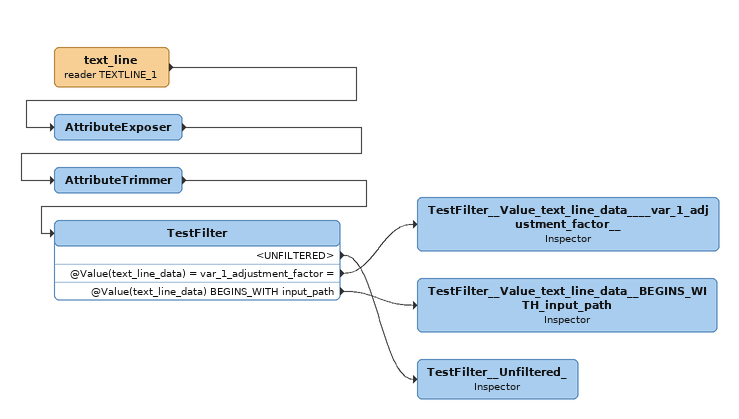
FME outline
text_line (reader TEXTLINE_1)
    -> AttributeExposer
AttributeExposer
    -> AttributeTrimmer
AttributeTrimmer
    -> TestFilter
TestFilter
    <UNFILTERED> -> TestFilter__Unfiltered_
    @Value(text_line_data) = var_1_adjustment_factor = -> TestFilter__Value_text_line_data____var_1_adjustment_factor__
    @Value(text_line_data) BEGINS_WITH input_path -> TestFilter__Value_text_line_data__BEGINS_WITH_input_path
TestFilter__Value_text_line_data____var_1_adjustment_factor__: Inspector
TestFilter__Value_text_line_data__BEGINS_WITH_input_path: Inspector
TestFilter__Unfiltered_: Inspector
